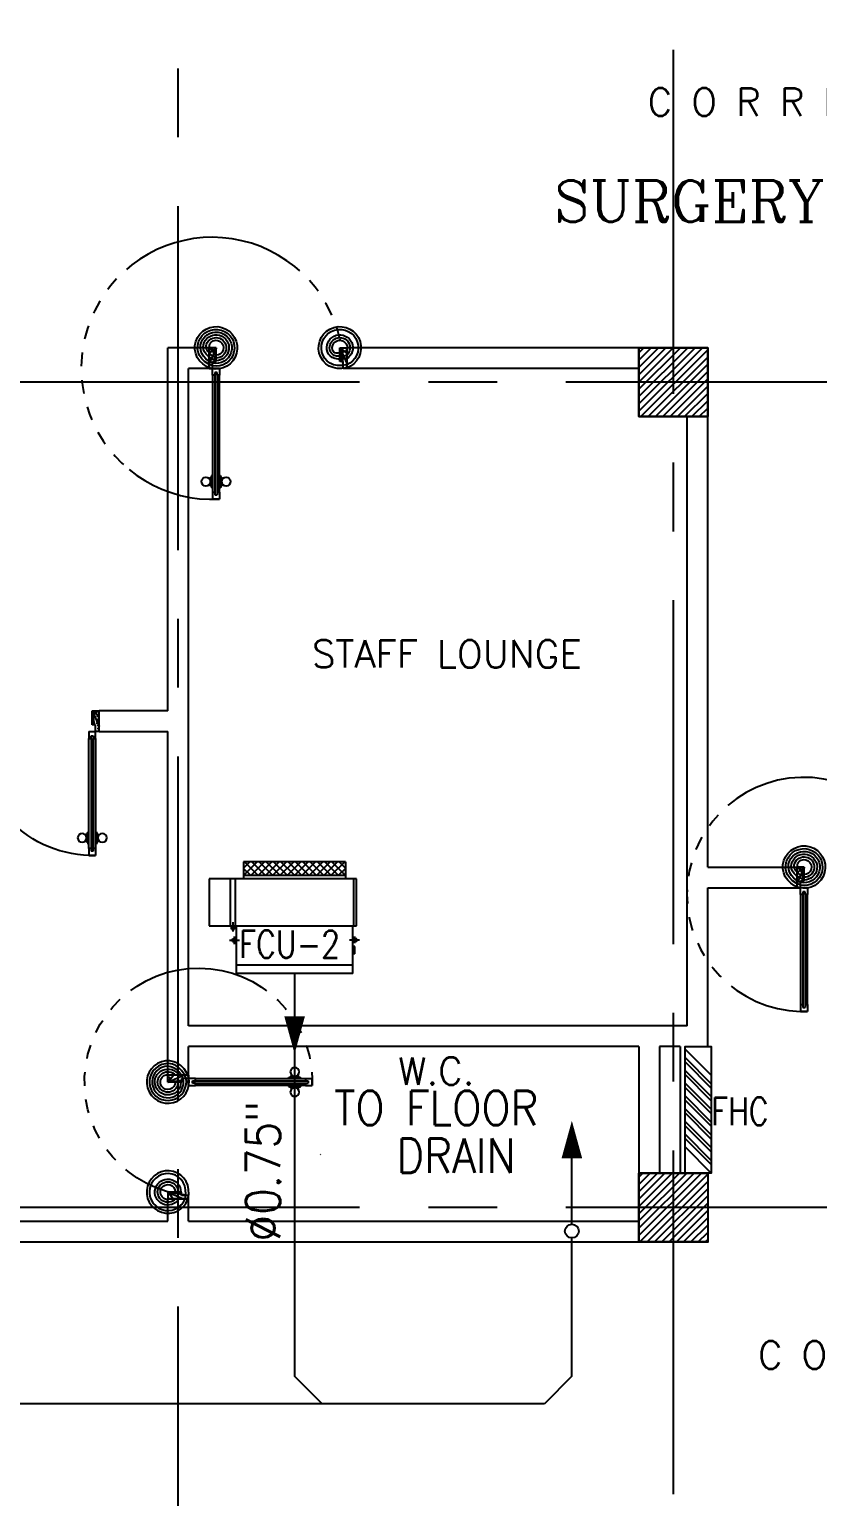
# Model space of a CAD drawing. Extents: x 417866029 to 417866302, y 43498045 to 43498122.
# Drawn here: x 417866072.76 to 417866078.49, y 43498080.49 to 43498091.16 of the extents above; entities that cross this region are included whole.
import ezdxf
from ezdxf.enums import TextEntityAlignment as Align

# ---------------------------------------------------------------- set-up
doc = ezdxf.new("R2010")
doc.units = 0
doc.header["$MEASUREMENT"] = 0
doc.linetypes.add('CENTERX2', pattern=[4, 2.5, -0.5, 0.5, -0.5])
doc.linetypes.add('HIDDEN', pattern=[0.375, 0.25, -0.125])
doc.layers.get('0').update_dxf_attribs({"linetype": 'CONTINUOUS'})
for name, color, linetype in [('AC-CD', 6, 'CONTINUOUS'), ('AC-TEXT', 2, 'CONTINUOUS'), ('AXES', 11, 'CENTERX2'), ('COL', 11, 'CONTINUOUS'), ('DOOR', 11, 'CONTINUOUS'), ('FCU', 6, 'CONTINUOUS'), ('FHC', 11, 'CONTINUOUS'), ('HAT', 11, 'CONTINUOUS'), ('P-SOLIDWASTE', 6, 'CONTINUOUS'), ('RM-NAME', 11, 'CONTINUOUS'), ('TEXTN', 2, 'CONTINUOUS'), ('WALL', 11, 'CONTINUOUS')]:
    doc.layers.add(name, color=color, linetype=linetype)
doc.styles.add('ROMANC', font='romanc', dxfattribs={"height": 0.1})
doc.styles.add('ROMANS', font='ROMANS.shx', dxfattribs={"width": 0.6})

# ---------------------------------------------------------------- blocks, each defined once
blk = doc.blocks.new('DOOR90')
at = {"layer": 'DOOR', "color": 7, "linetype": 'ByBlock'}
for p, q in [((-150, 0), (0, 0)), ((-150, 0), (-150, -25)), ((0, -50), (-113.7099299924448, 0)), ((0, -50), (-40.1457343158545, 0)), ((0, -50), (0, 0)), ((-1000, -25), (-1050, -25)), ((-1050, -75), (-1050, -25)), ((-1050, -25), (-1050, -75)), ((-1000, -75), (-1050, -74.99999999947613)), ((-1000, -41.9999999999709), (-1020, -41.9999999999709)), ((-1020, -42), (-1020, -58)), ((-1000, -58), (-1020, -58)), ((-1000, -25), (-1000, -41.9999999999709)), ((-1000, -58), (-1000, -75)), ((-877.6424572214019, -17.79999999995925), (-967.6424572214019, -17.79999999995925)), ((-967.6424572214019, -25), (-967.6424572214019, -17.79999999995925)), ((-967.6424572214019, -75), (-967.6424572214019, -82.20000000004075)), ((-877.6424572214019, -82.20000000004075), (-967.6424572214019, -82.20000000004075)), ((-955.0424572214251, -8.799999999959255), (-890.2424572213786, -8.799999999959255)), ((-955.0424572214251, -17.79999999995925), (-955.0424572214251, -8.799999999959255)), ((-955.0424572214251, -17.79999999995925), (-890.2424572213786, -17.79999999995925)), ((-955.0424572214251, -82.20000000004075), (-890.2424572213786, -82.20000000004075)), ((-955.0424572214251, -82.20000000004075), (-955.0424572214251, -91.20000000004075)), ((-955.0424572214251, -91.20000000004075), (-890.2424572213786, -91.20000000004075)), ((-890.2424572213786, -17.79999999995925), (-890.2424572213786, -8.799999999959255)), ((-890.2424572213786, -82.20000000004075), (-890.2424572213786, -91.20000000004075)), ((-877.6424572214019, -25), (-877.6424572214019, -17.79999999995925)), ((-877.6424572214019, -75), (-877.6424572214019, -82.20000000004075)), ((-200, -25), (-150, -25)), ((-200, -42), (-200, -25)), ((-180, -42), (-200, -42)), ((-200, -58), (-180, -58)), ((-200, -75), (-200, -58)), ((-150, -75), (-200, -75)), ((-180, -58), (-180, -42)), ((-150, -25), (-100, -25)), ((-150, -75), (-150, -25)), ((-100, -25), (-100, -50)), ((0, -50), (-100, -36.64271395650576)), ((-100, -50), (0, -50)), ((0, -850), (-113.7099299924448, -900)), ((-100, -875), (-100, -850)), ((0, -850), (-100, -863.3572860434942)), ((-100, -850), (0, -850)), ((0, -850), (-40.1457343158545, -900)), ((0, -850), (0, -900)), ((-150, -875), (-100, -875)), ((-150, -900), (-150, -875)), ((-150, -900), (0, -900)), ((0, -900), (-150, -900))]:
    blk.add_line(p, q, dxfattribs=at)
at = {"layer": 'DOOR', "linetype": 'ByBlock'}
for p, q in [((-200, -25), (-1000, -25)), ((-200, -42), (-1000, -41.9999999999709)), ((-200, -58), (-1000, -58)), ((-1000, -75), (-200, -75))]:
    blk.add_line(p, q, dxfattribs=at)
at = {"layer": 'DOOR', "color": 7, "linetype": 'ByBlock'}
for centre in [(-922.6424572214019, 23.53094421501737), (-922.6424572214019, -123.5309442149592)]:
    blk.add_circle(centre, 32.39999999998526, dxfattribs=at)
for centre, radius, start, end in [((0, -50), 154.4019578127773, 161.1052885482714, 166.2857707768669), ((0, -50), 94.40195781277725, 148.0181880328085, 180), ((0, -50), 134.4019578127773, 158.159849394549, 169.2800236450682), ((0, -50), 114.4019578127773, 154.0838418822192, 167.37742587102), ((0, -50), 74.40195781277725, 137.7764264185456, 180), ((0, -50), 54.40195781277725, 113.2073828924446, 180), ((0, -50), 34.40195781277725, 90, 180), ((0, -50), 14.40195781277725, 90, 180), ((0, -850), 94.40195781277725, 180, 211.9818119671915), ((0, -850), 74.40195781277725, 180, 222.2235735814543), ((0, -850), 54.40195781277725, 180, 246.7926171075554), ((0, -850), 34.40195781277725, 180, 270), ((0, -850), 14.40195781277725, 180, 270), ((0, -850), 154.4019578127773, 193.7142292231331, 198.8947114517286), ((0, -850), 134.4019578127773, 190.7199763549318, 201.840150605451)]:
    blk.add_arc(centre, radius, start, end, dxfattribs=at)
at = {"layer": 'DOOR', "linetype": 'HIDDEN', "ltscale": 0.5}
blk.add_arc((-222.2222222220153, -49.99999999976717), 828.155208510499, 178.270116378131, 275.0030377036063, dxfattribs=at)
blk = doc.blocks.new('A$C272A55A0')
at = {"layer": 'DOOR', "color": 0, "linetype": 'ByBlock'}
for p, q in [((-0.0001203324354719371, 900.3541752648598), (-0.0001203324500238523, 1050.354175264831)), ((49.99987966756453, 1050.354175264918), (-0.0001203324354719371, 1050.354175264918)), ((49.99987966756453, 950.354175264918), (49.99987966756453, 1050.354175264918)), ((1749.999879667535, 950.354175264918), (1749.999879667535, 1050.354175264918)), ((1749.999879667535, 1050.354175264918), (1799.999879667535, 1050.354175264918)), ((1799.999879667535, 1050.354175264918), (1799.999879667535, 900.354175264918)), ((-0.0001203324354719371, 900.354175264918), (24.99987966756453, 900.354175264918)), ((24.99987966756453, 950.354175264918), (49.99987966756453, 950.354175264918)), ((24.99987966756453, 900.354175264918), (24.99987966756453, 950.354175264918)), ((74.99987966756453, 900.354175264918), (24.99987966756453, 900.354175264918)), ((24.99987966756453, 850.354175264918), (24.99987966756453, 900.354175264918)), ((57.99987966756453, 870.354175264918), (41.99987966756453, 870.354175264918)), ((41.99987966756453, 870.354175264918), (41.99987966756453, 850.354175264918)), ((57.99987966756453, 850.354175264918), (57.99987966756453, 870.354175264918)), ((74.99987966756453, 900.354175264918), (74.99987966756453, 850.354175264918)), ((1724.999879667535, 900.354175264918), (1774.999879667535, 900.354175264918)), ((1724.999879667535, 900.354175264918), (1724.999879667535, 850.354175264918)), ((1741.999879667535, 870.354175264918), (1757.999879667535, 870.354175264918)), ((1741.999879667535, 850.354175264918), (1741.999879667535, 870.354175264918)), ((1774.999879667535, 950.354175264918), (1749.999879667535, 950.354175264918)), ((1757.999879667535, 870.354175264918), (1757.999879667535, 850.354175264918)), ((1774.999879667535, 900.354175264918), (1774.999879667535, 950.354175264918)), ((1799.999879667535, 900.354175264918), (1774.999879667535, 900.354175264918)), ((1774.999879667535, 850.354175264918), (1774.999879667535, 900.354175264918)), ((41.99987966756453, 850.354175264918), (24.99987966756453, 850.354175264918)), ((74.99987966756453, 850.354175264918), (57.99987966756453, 850.354175264918)), ((1724.999879667535, 850.354175264918), (1741.999879667535, 850.354175264918)), ((1757.999879667535, 850.354175264918), (1774.999879667535, 850.354175264918)), ((1717.799879667495, 160.1117180435103), (1708.799879667495, 160.1117180435103)), ((1708.799879667495, 95.31171804352198), (1708.799879667495, 160.1117180435103)), ((1724.999879667535, 172.7117180435162), (1717.799879667495, 172.7117180435162)), ((1717.799879667495, 172.7117180435162), (1717.799879667495, 82.71171804351616)), ((1717.799879667495, 95.31171804352198), (1717.799879667495, 160.1117180435103)), ((1774.999879667535, 172.7117180435162), (1782.199879667576, 172.7117180435162)), ((1782.199879667576, 172.7117180435162), (1782.199879667576, 82.71171804351616)), ((1782.199879667576, 160.1117180435103), (1791.199879667576, 160.1117180435103)), ((1782.199879667576, 95.31171804352198), (1782.199879667576, 160.1117180435103)), ((1791.199879667576, 95.31171804352198), (1791.199879667576, 160.1117180435103)), ((24.99987966756453, 50.35417526491801), (41.99987966753542, 50.35417526491801)), ((24.99987966756453, 50.35417526491801), (24.99987966756453, 0.3541752649180125)), ((24.99987966756453, 0.3541752649180125), (74.99987966756453, 0.3541752649180125)), ((74.99987966756453, 0.3541752649180125), (24.99987966756453, 0.3541752649180125)), ((41.99987966753542, 50.35417526491801), (41.99987966753542, 30.35417526491801)), ((41.99987966756453, 30.35417526491801), (57.99987966756453, 30.35417526491801)), ((57.99987966756453, 50.35417526491801), (74.99987966756453, 50.35417526491801)), ((57.99987966756453, 50.35417526491801), (57.99987966756453, 30.35417526491801)), ((74.99987966756453, 50.35417526491801), (74.99987966704066, 0.3541752648889087)), ((1717.799879667495, 95.31171804352198), (1708.799879667495, 95.31171804352198)), ((1724.999879667535, 82.71171804351616), (1717.799879667495, 82.71171804351616)), ((1741.999879667535, 50.35417526491801), (1724.999879667535, 50.35417526491801)), ((1724.999879667535, 50.35417526491801), (1724.999879668059, 0.3541752648889087)), ((1774.999879667535, 0.3541752649180125), (1724.999879667535, 0.3541752649180125)), ((1724.999879667535, 0.3541752649180125), (1774.999879667535, 0.3541752649180125)), ((1741.999879667535, 50.35417526491801), (1741.999879667535, 30.35417526491801)), ((1757.999879667535, 30.35417526491801), (1741.999879667535, 30.35417526491801)), ((1774.999879667535, 50.35417526491801), (1757.999879667565, 50.35417526491801)), ((1757.999879667565, 50.35417526491801), (1757.999879667565, 30.35417526491801)), ((1774.999879667535, 82.71171804351616), (1782.199879667576, 82.71171804351616)), ((1774.999879667535, 50.35417526491801), (1774.999879667535, 0.3541752649180125)), ((1782.199879667576, 95.31171804352198), (1791.199879667576, 95.31171804352198))]:
    blk.add_line(p, q, dxfattribs=at)
at = {"layer": 'DOOR', "color": 9, "linetype": 'ByBlock'}
for p, q in [((49.99987966756453, 1050.354175264918), (-0.0001203324354719371, 1010.208440949064)), ((49.99987966756453, 1050.354175264918), (-0.0001203324354719371, 936.6442452724732)), ((49.99987966756453, 1050.354175264918), (36.64259362407029, 950.354175264918)), ((1749.999879667535, 1050.354175264918), (1799.999879667535, 1010.208440949064)), ((1749.999879667535, 1050.354175264918), (1799.999879667535, 936.6442452724732)), ((1749.999879667535, 1050.354175264918), (1763.35716571103, 950.354175264918))]:
    blk.add_line(p, q, dxfattribs=at)
at = {"layer": 'DOOR', "linetype": 'ByBlock'}
for p, q in [((24.99987966756453, 850.354175264918), (24.99987966756453, 50.35417526491801)), ((41.99987966756453, 850.354175264918), (41.99987966753542, 50.35417526491801)), ((57.99987966756453, 850.354175264918), (57.99987966756453, 50.35417526491801)), ((74.99987966756453, 50.35417526491801), (74.99987966756453, 850.354175264918)), ((1724.999879667535, 50.35417526491801), (1724.999879667535, 850.354175264918)), ((1741.999879667535, 850.354175264918), (1741.999879667535, 50.35417526491801)), ((1757.999879667535, 850.354175264918), (1757.999879667565, 50.35417526491801)), ((1774.999879667535, 850.354175264918), (1774.999879667535, 50.35417526491801))]:
    blk.add_line(p, q, dxfattribs=at)
at = {"layer": 'DOOR', "color": 0, "linetype": 'ByBlock'}
for centre in [(1676.468935452576, 127.7117180435162), (1823.530823882553, 127.7117180435162)]:
    blk.add_circle(centre, 32.39999999998526, dxfattribs=at)
at = {"layer": 'DOOR', "color": 9, "linetype": 'ByBlock'}
for centre, radius, start, end in [((49.99987966756453, 1050.354175264918), 54.40195781277725, 203.2073828919769, 270), ((49.99987966756453, 1050.354175264918), 74.40195781277725, 227.7764264168309, 270), ((49.99987966756453, 1050.354175264918), 94.40195781277725, 238.0181880330829, 270), ((49.99987966756453, 1050.354175264918), 34.40195781277725, 180, 270), ((49.99987966756453, 1050.354175264918), 14.40195781277725, 180, 270), ((1749.999879667535, 1050.354175264918), 14.40195781277725, 270, 0), ((1749.999879667535, 1050.354175264918), 34.40195781277725, 270, 0), ((1749.999879667535, 1050.354175264918), 54.40195781277725, 270, 336.7926171080232), ((1749.999879667535, 1050.354175264918), 74.40195781277725, 270, 312.2235735831691), ((1749.999879667535, 1050.354175264918), 94.40195781277725, 270, 301.9818119669171), ((49.99987966756453, 1050.354175264918), 114.4019578127773, 244.083841882062, 257.3774258712915), ((49.99987966756453, 1050.354175264918), 134.4019578127773, 248.1598493930308, 259.2800236451595), ((49.99987966756453, 1050.354175264918), 154.4019578127773, 251.1052885492919, 256.2857707775486), ((1749.999879667535, 1050.354175264918), 114.4019578127773, 282.6225741287084, 295.916158117938), ((1749.999879667535, 1050.354175264918), 134.4019578127773, 280.7199763548405, 291.8401506069692), ((1749.999879667535, 1050.354175264918), 154.4019578127773, 283.7142292224514, 288.8947114507081)]:
    blk.add_arc(centre, radius, start, end, dxfattribs=at)
at = {"layer": 'DOOR', "linetype": 'HIDDEN', "ltscale": 0.5}
for centre, radius, start, end in [((49.99987966756453, 851.395841931575), 851.4087845464003, 268.3173765331032, 3.296482377102192), ((1749.999879667521, 851.3958419315459), 851.4087845463584, 176.7035176228957, 271.6826234668978)]:
    blk.add_arc(centre, radius, start, end, dxfattribs=at)
at = {"layer": 'WALL', "linetype": 'ByBlock'}
blk.add_line((1799.999879667565, 900.3541752650344), (1799.99987966755, 1050.354175265005), dxfattribs=at)
blk = doc.blocks.new('DOOR-10')
at = {"layer": 'DOOR', "color": 0, "linetype": 'ByBlock'}
for p, q in [((-25.69739139656303, 1099.999999999069), (-75.69739139656303, 1099.999999999069)), ((-75.69739139656303, 1099.999999999069), (-25.69739139656303, 1099.999999999069)), ((-75.69739139656303, 1049.999999999069), (-75.69739139603917, 1099.999999999098)), ((-42.69739139656303, 1069.999999999069), (-58.69739139656303, 1069.999999999069)), ((-58.69739139656303, 1049.999999999069), (-58.69739139656303, 1069.999999999069)), ((-42.69739139656303, 1049.999999999069), (-42.69739139656303, 1069.999999999069)), ((-25.69739139656303, 1049.999999999069), (-25.69739139656303, 1099.999999999069)), ((-82.89739139663288, 1005.042457220465), (-91.89739139663288, 1005.042457220465)), ((-91.89739139663288, 1005.042457220465), (-91.89739139663288, 940.2424572204764)), ((-75.69739139656303, 1017.642457220471), (-82.89739139663288, 1017.642457220471)), ((-82.89739139663288, 927.6424572204705), (-82.89739139663288, 1017.642457220471)), ((-82.89739139663288, 1005.042457220465), (-82.89739139663288, 940.2424572204764)), ((-58.69739139656303, 1049.999999999069), (-75.69739139656303, 1049.999999999069)), ((-25.69739139656303, 1049.999999999069), (-42.69739139656303, 1049.999999999069)), ((-25.69739139656303, 1017.642457220471), (-18.49739139649319, 1017.642457220471)), ((-18.49739139649319, 927.6424572204705), (-18.49739139649319, 1017.642457220471)), ((-18.49739139649319, 1005.042457220465), (-9.497391396493185, 1005.042457220465)), ((-18.49739139649319, 1005.042457220465), (-18.49739139649319, 940.2424572204764)), ((-9.497391396493185, 1005.042457220465), (-9.497391396493185, 940.2424572204764)), ((-82.89739139663288, 940.2424572204764), (-91.89739139663288, 940.2424572204764)), ((-75.69739139656303, 927.6424572204705), (-82.89739139663288, 927.6424572204705)), ((-25.69739139656303, 927.6424572204705), (-18.49739139649319, 927.6424572204705)), ((-18.49739139649319, 940.2424572204764), (-9.497391396493185, 940.2424572204764)), ((-1000.697391395341, 0), (-1000.697391395341, 150)), ((-1000.697391395341, 150), (-975.6973913953407, 150)), ((-1000.697391395341, 150), (-1000.697391395341, 0)), ((-975.6973913953407, 150), (-975.6973913953407, 100)), ((-75.69739139534067, 200), (-58.69739139534067, 200)), ((-75.69739139534067, 150), (-75.69739139534067, 200)), ((-75.69739139534067, 150), (-25.69739139534067, 150)), ((-58.69739139534067, 200), (-58.69739139534067, 180)), ((-58.69739139534067, 180), (-42.69739139534067, 180)), ((-42.69739139534067, 200), (-25.69739139534067, 200)), ((-42.69739139534067, 180), (-42.69739139534067, 200)), ((-25.69739139534067, 200), (-25.69739139534067, 150)), ((-0.6973913953406736, 150), (-25.69739139534067, 150)), ((-25.69739139534067, 150), (-25.69739139534067, 100)), ((-950.6973913953407, 0), (-1000.697391395341, 0)), ((-975.6973913953407, 100), (-950.6973913953407, 100)), ((-950.6973913953407, 100), (-950.6973913953407, 0)), ((-50.69739139534067, 100), (-50.69739139534067, 0)), ((-25.69739139534067, 100), (-50.69739139534067, 100)), ((-50.69739139534067, 0), (-0.6973913953406736, 0))]:
    blk.add_line(p, q, dxfattribs=at)
at = {"layer": 'DOOR', "linetype": 'ByBlock'}
for p, q in [((-75.69739139656303, 1049.999999999069), (-75.69739139534067, 200)), ((-58.69739139534067, 200), (-58.69739139656303, 1049.999999999069)), ((-42.69739139534067, 200), (-42.69739139656303, 1049.999999999069)), ((-25.69739139534067, 200), (-25.69739139656303, 1049.999999999069))]:
    blk.add_line(p, q, dxfattribs=at)
at = {"layer": 'DOOR', "color": 9, "linetype": 'ByBlock'}
for p, q in [((-950.6973913953407, 0), (-1000.697391395341, 113.7099299924448)), ((-50.69739139534067, 0), (-0.6973913953406736, 113.7099299924448)), ((-0.6973913953406736, 0), (-0.6973913953406736, 150)), ((-950.6973913953407, 0), (-1000.697391395341, 40.1457343158545)), ((-950.6973913953407, 0), (-964.0546774388058, 100)), ((-50.69739139534067, 0), (-37.34010535187554, 100)), ((-50.69739139534067, 0), (-0.6973913953406736, 40.1457343158545))]:
    blk.add_line(p, q, dxfattribs=at)
at = {"layer": 'DOOR', "color": 0, "linetype": 'ByBlock'}
for centre in [(-124.2283356115222, 972.6424572204705), (22.83355281845434, 972.6424572204705)]:
    blk.add_circle(centre, 32.39999999998526, dxfattribs=at)
at = {"layer": 'DOOR', "linetype": 'HIDDEN', "ltscale": 0.5}
blk.add_arc((-23.39897476031911, 149.138342134087), 952.2988064575108, 93.14815770431052, 179.9481576940245, dxfattribs=at)
at = {"layer": 'DOOR', "color": 9, "linetype": 'ByBlock'}
for centre, radius, start, end in [((-950.6973913953407, 0), 154.4019578127773, 103.7142292212167, 108.8947114515936), ((-950.6973913953407, 0), 134.4019578127773, 100.7199763555959, 111.8401506085482), ((-50.69739139534067, 0), 134.4019578127773, 68.15984939145177, 79.28002364440412), ((-50.69739139534067, 0), 114.4019578127773, 64.0838418833441, 77.3774258719247), ((-50.69739139534067, 0), 154.4019578127773, 71.10528854840643, 76.28577077878333), ((-950.6973913953407, 0), 94.40195781277725, 90, 121.981811965689), ((-950.6973913953407, 0), 74.40195781277725, 90, 132.2235735847074), ((-950.6973913953407, 0), 54.40195781277725, 90, 156.7926171089788), ((-950.6973913953407, 0), 34.40195781277725, 90, 180), ((-950.6973913953407, 0), 14.40195781277725, 90, 180), ((-50.69739139534067, 0), 94.40195781277725, 58.01818803431096, 90), ((-50.69739139534067, 0), 74.40195781277725, 47.7764264152926, 90), ((-50.69739139534067, 0), 54.40195781277725, 23.20738289102122, 90), ((-50.69739139534067, 0), 34.40195781277725, 0, 90), ((-50.69739139534067, 0), 14.40195781277725, 0, 90)]:
    blk.add_arc(centre, radius, start, end, dxfattribs=at)
blk = doc.blocks.new('RM1')
at = {"layer": 'RM-NAME', "style": 'ROMANS'}
for tag, p in [('ROOMNAME1', (0, 323.8095238059759)), ('ROOMNAME2', (0, 0))]:
    blk.add_attdef(tag, text='', height=200, dxfattribs=at).set_placement(p, align=Align.MIDDLE)
blk = doc.blocks.new('*X66')
at = {"color": 0}
for p, q in [((235128.5557043091, 149533.2798416775), (235585.0098364433, 149989.7339738117)), ((235128.5557043091, 149586.3128502665), (235531.9768278543, 149989.7339738117)), ((235128.5557043091, 149639.3458588555), (235478.9438192653, 149989.7339738117)), ((235128.5557043091, 149692.3788674445), (235425.9108106763, 149989.7339738117)), ((235128.5557043091, 149745.4118760335), (235372.8778020873, 149989.7339738117)), ((235128.5557043091, 149798.4448846225), (235319.8447934983, 149989.7339738117)), ((235128.5557043091, 149851.4778932114), (235266.8117849093, 149989.7339738117)), ((235128.5557043091, 149904.5109018004), (235213.7787763203, 149989.7339738117)), ((235128.5557043091, 149957.5439103894), (235160.7457677313, 149989.7339738117)), ((235138.0428450322, 149489.7339738117), (235628.555704309, 149980.2468330885)), ((235191.0758536212, 149489.7339738117), (235628.555704309, 149927.2138244995)), ((235244.1088622102, 149489.7339738117), (235628.555704309, 149874.1808159105)), ((235297.1418707992, 149489.7339738117), (235628.555704309, 149821.1478073215)), ((235350.1748793882, 149489.7339738117), (235628.555704309, 149768.1147987325)), ((235403.2078879772, 149489.7339738117), (235628.555704309, 149715.0817901435)), ((235456.2408965662, 149489.7339738117), (235628.555704309, 149662.0487815545)), ((235509.2739051552, 149489.7339738117), (235628.555704309, 149609.0157729655)), ((235562.3069137442, 149489.7339738117), (235628.555704309, 149555.9827643765)), ((235615.3399223332, 149489.7339738117), (235628.555704309, 149502.9497557875))]:
    blk.add_line(p, q, dxfattribs=at)
blk = doc.blocks.new('COL50')
at = {"layer": 'COL'}
blk.add_lwpolyline([(-249.9999999999709, 250), (-249.9999999999418, -250), (250, -250), (249.9999999999709, 250)], close=True, dxfattribs=at)
blk = doc.blocks.new('*X63')
at = {"color": 0}
for p, q in [((235128.5557043091, 155526.0098122335), (235592.2798658872, 155989.7339738117)), ((235128.5557043091, 155579.0428208225), (235539.2468572983, 155989.7339738117)), ((235128.5557043091, 155632.0758294115), (235486.2138487093, 155989.7339738117)), ((235128.5557043091, 155685.1088380005), (235433.1808401203, 155989.7339738117)), ((235128.5557043091, 155738.1418465895), (235380.1478315313, 155989.7339738117)), ((235128.5557043091, 155791.1748551785), (235327.1148229423, 155989.7339738117)), ((235128.5557043091, 155844.2078637675), (235274.0818143533, 155989.7339738117)), ((235128.5557043091, 155897.2408723565), (235221.0488057643, 155989.7339738117)), ((235128.5557043091, 155950.2738809454), (235168.0157971753, 155989.7339738117)), ((235145.3128744763, 155489.7339738117), (235628.5557043091, 155972.9768036445)), ((235198.3458830653, 155489.7339738117), (235628.5557043091, 155919.9437950555)), ((235251.3788916542, 155489.7339738117), (235628.555704309, 155866.9107864665)), ((235304.4119002432, 155489.7339738117), (235628.555704309, 155813.8777778775)), ((235357.4449088322, 155489.7339738117), (235628.555704309, 155760.8447692885)), ((235410.4779174212, 155489.7339738117), (235628.555704309, 155707.8117606995)), ((235463.5109260102, 155489.7339738117), (235628.555704309, 155654.7787521105)), ((235516.5439345992, 155489.7339738117), (235628.555704309, 155601.7457435215)), ((235569.5769431882, 155489.7339738117), (235628.555704309, 155548.7127349325)), ((235622.6099517772, 155489.7339738117), (235628.555704309, 155495.6797263435))]:
    blk.add_line(p, q, dxfattribs=at)
blk = doc.blocks.new('*X36')
at = {"color": 0}
for p, q in [((16890.47746209932, -2466.570672882412), (16943.4517006644, -2413.596434317336)), ((16890.47746209932, -2519.603681471403), (16990.47746209933, -2419.603681471401)), ((16990.47746209933, -2512.466117304769), (16891.6077791119, -2413.596434317336)), ((16990.47746209933, -2459.433108715778), (16944.64078770089, -2413.596434317336)), ((16990.47746209933, -2565.49912589376), (16890.47746209932, -2465.499125893757)), ((16890.47746209932, -2572.636690060394), (16990.47746209933, -2472.636690060392)), ((16990.47746209933, -2618.532134482751), (16890.47746209932, -2518.532134482748)), ((16890.47746209932, -2625.669698649385), (16990.47746209933, -2525.669698649383)), ((16990.47746209933, -2671.565143071742), (16890.47746209932, -2571.565143071739)), ((16890.47746209932, -2678.702707238376), (16990.47746209933, -2578.702707238374)), ((16990.47746209933, -2724.598151660733), (16890.47746209932, -2624.59815166073)), ((16890.47746209932, -2731.735715827367), (16990.47746209933, -2631.735715827365)), ((16990.47746209933, -2777.631160249724), (16890.47746209932, -2677.631160249721)), ((16890.47746209932, -2784.768724416358), (16990.47746209933, -2684.768724416357)), ((16990.47746209933, -2830.664168838715), (16890.47746209932, -2730.664168838713)), ((16890.47746209932, -2837.801733005349), (16990.47746209933, -2737.801733005348)), ((16990.47746209933, -2883.697177427706), (16890.47746209932, -2783.697177427704)), ((16890.47746209932, -2890.83474159434), (16990.47746209933, -2790.834741594339)), ((16990.47746209933, -2936.730186016697), (16890.47746209932, -2836.730186016694)), ((16890.47746209932, -2943.867750183331), (16990.47746209933, -2843.86775018333)), ((16990.47746209933, -2989.763194605689), (16890.47746209932, -2889.763194605686)), ((16890.47746209932, -2996.900758772323), (16990.47746209933, -2896.900758772321)), ((16990.47746209933, -3042.796203194679), (16890.47746209932, -2942.796203194677)), ((16890.47746209932, -3049.933767361314), (16990.47746209933, -2949.933767361312)), ((16990.47746209933, -3095.82921178367), (16890.47746209932, -2995.829211783668)), ((16890.47746209932, -3102.966775950305), (16990.47746209933, -3002.966775950303)), ((16990.47746209933, -3148.862220372662), (16890.47746209932, -3048.862220372659)), ((16891.53081232129, -3154.946434317336), (16990.47746209933, -3055.999784539294)), ((16943.52866745501, -3154.946434317336), (16890.47746209932, -3101.89522896165)), ((16944.56382091028, -3154.946434317336), (16990.47746209933, -3109.032793128285))]:
    blk.add_line(p, q, dxfattribs=at)
blk = doc.blocks.new('WHE06')
at = {"color": 3}
for p, q in [((688.9750000238419, 621.5), (346.0749999880791, 621.5)), ((346.0749999880791, 621.5), (346.0749999880791, 469.1000000014901)), ((688.9750000238419, 469.1000000014901), (688.9750000238419, 621.5)), ((212.2971614003181, 437.25), (269.0589052438736, 437.25)), ((232.1000000238419, 452.25), (232.1000000238419, 422.25)), ((232.1000000238419, 452.25), (252.1000000238419, 452.25)), ((242.1000000238419, 472.1842434704304), (242.1000000238419, 399.4801759719849)), ((252.1000000238419, 452.25), (252.1000000238419, 422.25)), ((304.9940044879913, 447.6499999985099), (373.2827185988426, 447.6499999985099)), ((321.0749999880791, 457.6499999985099), (321.0749999880791, 437.6499999985099)), ((321.0749999880791, 457.6499999985099), (346.0749999880791, 457.6499999985099)), ((321.0749999880791, 437.6499999985099), (346.0749999880791, 437.6499999985099)), ((346.0749999880791, 430.4178223386407), (688.9750000238419, 430.4178223386407)), ((60.32499998807907, -422.25), (60.32499998807907, 422.25)), ((811.1999999880791, 370.6749999970198), (688.9750000238419, 370.6749999970198)), ((711.1999999880791, -370.6749999970198), (711.1999999880791, 370.6749999970198)), ((811.1999999880791, -370.6749999970198), (811.1999999880791, 370.6749999970198)), ((141.6357128024101, -437.25), (141.6357128024101, -422.25)), ((196.5700032711029, -437.25), (196.5700032711029, -422.25)), ((232.1000000238419, -452.25), (232.1000000238419, -422.25)), ((242.1000000238419, -472.1842434704304), (242.1000000238419, -399.4801759719849)), ((252.1000000238419, -452.25), (252.1000000238419, -422.25)), ((811.1999999880791, -370.6749999970198), (688.9750000238419, -370.6749999970198)), ((141.6357128024101, -437.25), (196.5700032711029, -437.25)), ((221.3790392279625, -437.25), (269.0589052438736, -437.25)), ((232.1000000238419, -452.25), (252.1000000238419, -452.25)), ((346.0749999880791, -430.4178223386407), (688.9750000238419, -430.4178223386407))]:
    blk.add_line(p, q, dxfattribs=at)
at = {"color": 6}
for p, q in [((346.0749999880791, 469.1000000014901), (346.0749999880791, -450.8250000029802)), ((688.9750000238419, 469.1000000014901), (346.0749999880791, 469.1000000014901)), ((688.9750000238419, -450.8250000029802), (688.9750000238419, 469.1000000014901)), ((0, -422.25), (0, 422.25)), ((0, 422.25), (346.0749999880791, 422.25)), ((0, -422.25), (346.0749999880791, -422.25)), ((346.0749999880791, -450.8250000029802), (688.9750000238419, -450.8250000029802))]:
    blk.add_line(p, q, dxfattribs=at)
at = {"color": 11}
blk.add_blockref('*X36', (-16179.27746212482, 2784.271434314549), dxfattribs=at)

msp = doc.modelspace()

# ---------------------------------------------------------------- hatches: boundary and pattern name
at = {"layer": 'FHC', "linetype": 'ByBlock', "ltscale": 0.3}
h = msp.add_hatch(dxfattribs=at)
h.set_pattern_fill('ANSI32', color=11, scale=0.175, angle=90, style=0)
h.set_pattern_definition([(135, (417866108.7695695, 43497850.64452841), (-0.04640388251536719, -0.04640388251536718), []), (135, (417866108.7695695, 43497850.67546433), (-0.04640388251536719, -0.04640388251536718), [])])
h.paths.add_polyline_path([(417866077.7185642, 43498083.76071069), (417866077.5285642, 43498083.76071069), (417866077.5285642, 43498082.84071069), (417866077.7185642, 43498082.84071069)])
h.paths.add_polyline_path([(417866078.1396879, 43498082.62810208), (417866077.7188545, 43498082.62810208), (417866077.7188545, 43498082.89060208), (417866078.1396879, 43498082.89060208)], flags=9)

# ---------------------------------------------------------------- linework, layer by layer
at = {"layer": 'AC-CD'}
for p, q in [((417866074.6897864, 43498084.29234558), (417866074.6897864, 43498081.36491814)), ((417866076.7055562, 43498082.46945725), (417866076.7055562, 43498082.99616722)), ((417866076.7055561, 43498081.36491822), (417866076.7055562, 43498082.36945722)), ((417866074.8897864, 43498081.16491818), (417866074.6897864, 43498081.36491814)), ((417866076.7055561, 43498081.36491822), (417866076.5055562, 43498081.16491816)), ((417866076.5055562, 43498081.16491816), (417866069.5374799, 43498081.16491818))]:
    msp.add_line(p, q, dxfattribs=at)
msp.add_circle((417866076.7055562, 43498082.41945722), 0.05, dxfattribs=at)
at = {"layer": 'AXES'}
for p, q in [((417866077.4434642, 43498044.50641705), (417866077.4434642, 43498121.77705345)), ((417866073.8434642, 43498051.37071069), (417866073.8434642, 43498110.19071069)), ((417866103.1626107, 43498088.59071069), (417866037.2034642, 43498088.59071069)), ((417866103.1626107, 43498088.59071069), (417866053.1534642, 43498088.59071069)), ((417866103.1626107, 43498082.59071069), (417866053.1534642, 43498082.59071069))]:
    msp.add_line(p, q, dxfattribs=at)
at = {"layer": 'FHC', "linetype": 'ByBlock', "ltscale": 0.3}
msp.add_lwpolyline([(417866077.5285642, 43498082.84071069), (417866077.5285642, 43498083.76071069), (417866077.7185642, 43498083.76071069), (417866077.7185642, 43498082.84071069)], close=True, dxfattribs=at)
at = {"layer": 'P-SOLIDWASTE'}
for points in [[(417866074.6897864, 43498083.70783452, 0, 0.1500000000000001, 0), (417866074.6897864, 43498083.98070285, 0.1500000000000001, 0.1500000000000001, 0)], [(417866076.7055562, 43498083.221409, 0, 0.1500000000000001, 0), (417866076.7055562, 43498082.94854067, 0.1500000000000001, 0.1500000000000001, 0)]]:
    msp.add_lwpolyline(points, format="xyseb", dxfattribs=at)
at = {"layer": 'WALL'}
for p, q in [((417866074.0684633, 43498088.84071069), (417866073.7684642, 43498088.84071069)), ((417866073.7684642, 43498086.20071069), (417866073.7684642, 43498088.84071069)), ((417866074.0684642, 43498088.69071069), (417866074.0684633, 43498088.84071069)), ((417866077.1934642, 43498088.84071069), (417866075.0684642, 43498088.84071069)), ((417866075.0684652, 43498088.69071069), (417866075.0684642, 43498088.84071069)), ((417866074.0684642, 43498088.69071069), (417866073.9184642, 43498088.69071069)), ((417866073.9184642, 43498083.91071069), (417866073.9184642, 43498088.69071069)), ((417866077.1934642, 43498088.69071069), (417866075.0684652, 43498088.69071069)), ((417866077.5434914, 43498083.91071069), (417866077.5434914, 43498088.34071069)), ((417866077.6935642, 43498085.06571069), (417866077.6935642, 43498088.34071069)), ((417866073.7684642, 43498086.20071069), (417866073.2684642, 43498086.20071069)), ((417866073.2684642, 43498086.05071069), (417866073.2684642, 43498086.20071069)), ((417866073.2684642, 43498086.05071069), (417866073.7684642, 43498086.05071069)), ((417866073.7684642, 43498083.5532857), (417866073.7684642, 43498086.05071069)), ((417866077.6935642, 43498085.06571069), (417866078.3435642, 43498085.06571069)), ((417866078.3435642, 43498084.9157107), (417866078.3435642, 43498085.06571069)), ((417866077.6935642, 43498084.9157107), (417866078.3435642, 43498084.9157107)), ((417866077.6935642, 43498083.76061069), (417866077.6935642, 43498084.9157107)), ((417866077.5434914, 43498083.91071069), (417866073.9184642, 43498083.91071069)), ((417866073.9184642, 43498083.5532857), (417866073.9184642, 43498083.76076069)), ((417866077.1934642, 43498083.76076069), (417866077.1934642, 43498082.84071069)), ((417866077.3435642, 43498083.76061069), (417866077.3435642, 43498082.84071069)), ((417866077.4935642, 43498083.76061069), (417866077.3435642, 43498083.76061069)), ((417866077.4935642, 43498083.76061069), (417866077.4935642, 43498082.84071069)), ((417866077.5285642, 43498082.84071069), (417866077.5285642, 43498083.76061069)), ((417866077.5285642, 43498083.76061069), (417866077.6935642, 43498083.76061069)), ((417866073.7684642, 43498082.49071069), (417866073.7684642, 43498082.65328569)), ((417866073.9184642, 43498082.49071069), (417866073.9184642, 43498082.65328569)), ((417866070.4934642, 43498082.49071069), (417866073.7684642, 43498082.49071069)), ((417866073.9184642, 43498082.49071069), (417866077.1934642, 43498082.49071069)), ((417866070.4934642, 43498082.34071069), (417866077.3435642, 43498082.34071069))]:
    msp.add_line(p, q, dxfattribs=at)
at = {"layer": 'WALL', "linetype": 'ByBlock'}
for p, q in [((417866077.1934642, 43498083.76076069), (417866073.9184642, 43498083.76076069)), ((417866073.9184642, 43498083.5532857), (417866073.7684642, 43498083.5532857)), ((417866073.9184642, 43498082.65328569), (417866073.7684642, 43498082.65328569))]:
    msp.add_line(p, q, dxfattribs=at)
at = {"layer": 'WALL', "color": 250, "linetype": 'ByBlock', "ltscale": 0.3}
msp.add_line((417866074.8761104, 43498082.97932047), (417866074.8781103, 43498082.97732048), dxfattribs=at)
at = {"layer": 'WALL', "linetype": 'ByBlock', "ltscale": 0.3}
for points in [[(417866077.1935642, 43498088.34071069), (417866077.6935642, 43498088.34071069), (417866077.6935642, 43498088.84071069), (417866077.1935642, 43498088.84071069)], [(417866077.6958917, 43498082.84071069), (417866077.1935642, 43498082.84071069), (417866077.1935642, 43498082.34071069), (417866077.6958917, 43498082.34071069)]]:
    msp.add_lwpolyline(points, close=True, dxfattribs=at)

# ---------------------------------------------------------------- block references
at = {"layer": 'COL', "xscale": -0.0009999871253967285, "yscale": 0.001000002026557922, "zscale": 0.001}
for p in [(417866077.4435642, 43498088.59071069), (417866077.4435642, 43498082.59071069)]:
    msp.add_blockref('COL50', p, dxfattribs=at)
at = {"layer": 'DOOR', "color": 0, "linetype": 'ByBlock', "ltscale": 0.3, "xscale": 0.0009999871253967285, "yscale": 0.001000002026557922, "zscale": 0.001, "rotation": 180}
msp.add_blockref('DOOR-10', (417866074.0677668, 43498088.84068619), dxfattribs=at)
at = {"layer": 'DOOR', "color": 0, "linetype": 'ByBlock', "xscale": -0.001000002026557922, "yscale": 0.001000002026557922, "zscale": 0.001, "rotation": 270}
msp.add_blockref('DOOR90', (417866073.2684642, 43498086.20071069), dxfattribs=at)
at = {"layer": 'DOOR', "color": 0, "linetype": 'ByBlock', "yscale": 0.001000002026557922, "zscale": 0.001}
for name, p, xscale in [('A$C272A55A0', (417866078.3435643, 43498084.01535652), 0.0009999871253967285), ('DOOR90', (417866073.7684642, 43498083.5532857), -0.0009999871253967285)]:
    msp.add_blockref(name, p, dxfattribs=dict(at, xscale=xscale))
at = {"layer": 'FCU', "linetype": 'ByBlock', "xscale": 0.001000002026557922, "yscale": 0.001000002026557922, "zscale": 0.001, "rotation": 90}
msp.add_blockref('WHE06', (417866074.6897864, 43498084.29234558), dxfattribs=at)
at = {"layer": 'HAT', "xscale": 0.0009999871253967285, "yscale": 0.001000002026557922, "zscale": 0.001}
for name in ['*X63', '*X66']:
    msp.add_blockref(name, (417865842.0649084, 43497932.85097672), dxfattribs=at)
at = {"layer": 'RM-NAME'}
ref = msp.add_blockref('RM1', (417866078.408854, 43498090.62785061), dxfattribs=dict(at, xscale=0.0009999871253967285, yscale=0.001000002026557922, zscale=0.001))
ref.add_attrib('ROOMNAME2', 'C O R R I D O R', dxfattribs={"height": 0.2, "style": 'ROMANS'}).set_placement((417866078.408854, 43498090.62785061), align=Align.MIDDLE)
ref = msp.add_blockref('RM1', (417866075.7967831, 43498086.6155206), dxfattribs=dict(at, xscale=0.0009999871253967285, yscale=0.001000002026557922, zscale=0.001))
ref.add_attrib('ROOMNAME2', 'STAFF LOUNGE', dxfattribs={"height": 0.2, "style": 'ROMANS'}).set_placement((417866075.7967831, 43498086.6155206), align=Align.MIDDLE)
ref = msp.add_blockref('RM1', (417866075.7201256, 43498083.58259153), dxfattribs=dict(at, xscale=0.0009999871253967285, yscale=0.001000002026557922, zscale=0.001))
ref.add_attrib('ROOMNAME2', 'W.C.', dxfattribs={"height": 0.2, "style": 'ROMANS'}).set_placement((417866075.7201256, 43498083.58259153), align=Align.MIDDLE)
ref = msp.add_blockref('RM1', (417866079.2102825, 43498081.51886691), dxfattribs=dict(at, xscale=0.0009999871253967285, yscale=0.001000002026557922, zscale=0.001))
ref.add_attrib('ROOMNAME2', 'C O R R I D O R', dxfattribs={"height": 0.2, "style": 'ROMANS'}).set_placement((417866079.2102825, 43498081.51886691), align=Align.MIDDLE)

# ---------------------------------------------------------------- texts
at = {"layer": 'AC-TEXT', "style": 'ROMANS', "width": 0.9}
for s, p in [('TO FLOOR ', (417866074.9773975, 43498083.18978078)), ('DRAIN', (417866075.4301858, 43498082.84335034))]:
    msp.add_text(s, height=0.25, dxfattribs=at).set_placement(p)
msp.add_text('%%c0.75"', height=0.25, rotation=90, dxfattribs=at).set_placement((417866074.4607859, 43498082.85567009), align=Align.MIDDLE)
at = {"layer": 'RM-NAME', "style": 'ROMANC'}
msp.add_text('SURGERY AND WARD DEPT. ', height=0.3, dxfattribs=at).set_placement((417866079.5468878, 43498089.90755002), align=Align.MIDDLE)
at = {"layer": 'TEXTN', "style": 'ROMANS', "width": 0.8}
msp.add_text('FCU-2', height=0.2, dxfattribs=at).set_placement((417866074.286254, 43498084.4055567))
at = {"layer": 'WALL', "style": 'ROMANS', "width": 0.8}
msp.add_text('FHC', height=0.2, dxfattribs=at).set_placement((417866077.7176315, 43498083.19049183))

doc.saveas('drawing.dxf')
